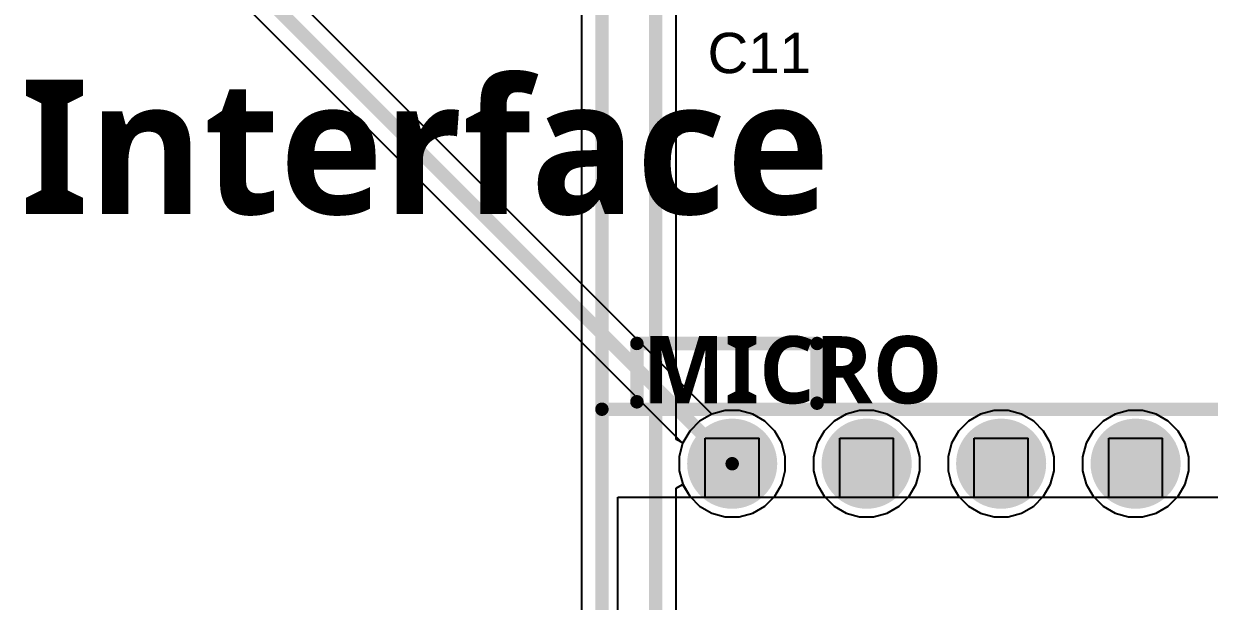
# Model space of a CAD drawing. Header units: inches. Extents: x 0.02 to 6.01, y 0.01 to 5.6.
# Drawn here: x 1.53 to 2.412, y 3.873 to 4.302 of the extents above; entities that cross this region are included whole.
import ezdxf

# ---------------------------------------------------------------- set-up
doc = ezdxf.new("R2010")
doc.units = ezdxf.units.IN
doc.header["$MEASUREMENT"] = 0
for name, color, linetype in [('Bottom Layer', 5, 'Continuous'), ('Bottom Solder', 6, 'Continuous'), ('Mechanical 13', 56, 'Continuous'), ('Multi-Layer', 9, 'Continuous'), ('Pad Holes', 156, 'Continuous'), ('Top Layer', 1, 'Continuous'), ('Top Overlay', 2, 'Continuous'), ('Top Solder', 216, 'Continuous')]:
    doc.layers.add(name, color=color, linetype=linetype)
doc.styles.add('Arial', font='', dxfattribs={"height": 0.2})
doc.styles.add('Segoe UI_Bold', font='', dxfattribs={"height": 0.2})
doc.styles.get('Arial').set_extended_font_data('Arial')
doc.styles.get('Segoe UI_Bold').set_extended_font_data('Segoe UI', bold=True)

# ---------------------------------------------------------------- blocks, each defined once
blk = doc.blocks.new('DIP254P1524X483_40_35')
at = {"layer": 'Bottom Layer'}
h = blk.add_hatch(color=5, dxfattribs=at)
edge = h.paths.add_edge_path()
edge.add_arc((0, 1.9), 0.0295, 0, 360)
h = blk.add_hatch(color=5, dxfattribs=at)
edge = h.paths.add_edge_path()
edge.add_arc((0, 1.8), 0.0295, 0, 360)
h = blk.add_hatch(color=5, dxfattribs=at)
edge = h.paths.add_edge_path()
edge.add_arc((0, 1.7), 0.0295, 0, 360)
h = blk.add_hatch(color=5, dxfattribs=at)
edge = h.paths.add_edge_path()
edge.add_arc((0, 1.6), 0.0295, 0, 360)
at = {"layer": 'Bottom Solder'}
h = blk.add_hatch(color=6, dxfattribs=at)
edge = h.paths.add_edge_path()
edge.add_arc((0, 1.9), 0.0335, 0, 360)
h = blk.add_hatch(color=6, dxfattribs=at)
edge = h.paths.add_edge_path()
edge.add_arc((0, 1.8), 0.0335, 0, 360)
h = blk.add_hatch(color=6, dxfattribs=at)
edge = h.paths.add_edge_path()
edge.add_arc((0, 1.7), 0.0335, 0, 360)
h = blk.add_hatch(color=6, dxfattribs=at)
edge = h.paths.add_edge_path()
edge.add_arc((0, 1.6), 0.0335, 0, 360)
at = {"layer": 'Multi-Layer'}
h = blk.add_hatch(color=9, dxfattribs=at)
edge = h.paths.add_edge_path()
edge.add_arc((0, 1.9), 0.0295, 0, 360)
h = blk.add_hatch(color=9, dxfattribs=at)
edge = h.paths.add_edge_path()
edge.add_arc((0, 1.8), 0.0295, 0, 360)
h = blk.add_hatch(color=9, dxfattribs=at)
edge = h.paths.add_edge_path()
edge.add_arc((0, 1.7), 0.0295, 0, 360)
h = blk.add_hatch(color=9, dxfattribs=at)
edge = h.paths.add_edge_path()
edge.add_arc((0, 1.6), 0.0295, 0, 360)
at = {"layer": 'Pad Holes'}
h = blk.add_hatch(color=7, dxfattribs=at)
edge = h.paths.add_edge_path()
edge.add_arc((0, 1.9), 0.0195, 0, 360)
h = blk.add_hatch(color=7, dxfattribs=at)
edge = h.paths.add_edge_path()
edge.add_arc((0, 1.8), 0.0195, 0, 360)
h = blk.add_hatch(color=7, dxfattribs=at)
edge = h.paths.add_edge_path()
edge.add_arc((0, 1.7), 0.0195, 0, 360)
h = blk.add_hatch(color=7, dxfattribs=at)
edge = h.paths.add_edge_path()
edge.add_arc((0, 1.6), 0.0195, 0, 360)
at = {"layer": 'Top Layer'}
h = blk.add_hatch(color=1, dxfattribs=at)
edge = h.paths.add_edge_path()
edge.add_arc((0, 1.9), 0.0295, 0, 360)
h = blk.add_hatch(color=1, dxfattribs=at)
edge = h.paths.add_edge_path()
edge.add_arc((0, 1.8), 0.0295, 0, 360)
h = blk.add_hatch(color=1, dxfattribs=at)
edge = h.paths.add_edge_path()
edge.add_arc((0, 1.7), 0.0295, 0, 360)
h = blk.add_hatch(color=1, dxfattribs=at)
edge = h.paths.add_edge_path()
edge.add_arc((0, 1.6), 0.0295, 0, 360)
at = {"layer": 'Top Solder'}
h = blk.add_hatch(color=216, dxfattribs=at)
edge = h.paths.add_edge_path()
edge.add_arc((0, 1.9), 0.0335, 0, 360)
h = blk.add_hatch(color=216, dxfattribs=at)
edge = h.paths.add_edge_path()
edge.add_arc((0, 1.8), 0.0335, 0, 360)
h = blk.add_hatch(color=216, dxfattribs=at)
edge = h.paths.add_edge_path()
edge.add_arc((0, 1.7), 0.0335, 0, 360)
h = blk.add_hatch(color=216, dxfattribs=at)
edge = h.paths.add_edge_path()
edge.add_arc((0, 1.6), 0.0335, 0, 360)
at = {"layer": 'Mechanical 13'}
for points in [[(-0.288, 1.985), (-0.025, 1.985)], [(-0.025, 1.985), (-0.025, -0.085)], [(-0.025, 1.92), (0.019, 1.92)], [(-0.025, 1.92), (-0.025, 1.88)], [(0.019, 1.92), (0.019, 1.88)], [(-0.025, 1.88), (0.019, 1.88)], [(-0.025, 1.82), (0.019, 1.82)], [(-0.025, 1.82), (-0.025, 1.78)], [(0.019, 1.82), (0.019, 1.78)], [(-0.025, 1.78), (0.019, 1.78)], [(-0.025, 1.72), (0.019, 1.72)], [(-0.025, 1.72), (-0.025, 1.68)], [(0.019, 1.72), (0.019, 1.68)], [(-0.025, 1.68), (0.019, 1.68)], [(-0.025, 1.62), (0.019, 1.62)], [(-0.025, 1.62), (-0.025, 1.58)], [(0.019, 1.62), (0.019, 1.58)], [(-0.025, 1.58), (0.019, 1.58)]]:
    blk.add_lwpolyline(points, dxfattribs=at)
for points in [[(-0.025, 1.985, 1), (-0.025, 1.985, 1)], [(-0.025, 1.985, 1), (-0.025, 1.985, 1)], [(-0.025, 1.92, 1), (-0.025, 1.92, 1)], [(-0.025, 1.92, 1), (-0.025, 1.92, 1)], [(0.019, 1.92, 1), (0.019, 1.92, 1)], [(0.019, 1.92, 1), (0.019, 1.92, 1)], [(-0.025, 1.88, 1), (-0.025, 1.88, 1)], [(-0.025, 1.88, 1), (-0.025, 1.88, 1)], [(0.019, 1.88, 1), (0.019, 1.88, 1)], [(0.019, 1.88, 1), (0.019, 1.88, 1)], [(-0.025, 1.82, 1), (-0.025, 1.82, 1)], [(-0.025, 1.82, 1), (-0.025, 1.82, 1)], [(0.019, 1.82, 1), (0.019, 1.82, 1)], [(0.019, 1.82, 1), (0.019, 1.82, 1)], [(-0.025, 1.78, 1), (-0.025, 1.78, 1)], [(-0.025, 1.78, 1), (-0.025, 1.78, 1)], [(0.019, 1.78, 1), (0.019, 1.78, 1)], [(0.019, 1.78, 1), (0.019, 1.78, 1)], [(-0.025, 1.72, 1), (-0.025, 1.72, 1)], [(-0.025, 1.72, 1), (-0.025, 1.72, 1)], [(0.019, 1.72, 1), (0.019, 1.72, 1)], [(0.019, 1.72, 1), (0.019, 1.72, 1)], [(-0.025, 1.68, 1), (-0.025, 1.68, 1)], [(-0.025, 1.68, 1), (-0.025, 1.68, 1)], [(0.019, 1.68, 1), (0.019, 1.68, 1)], [(0.019, 1.68, 1), (0.019, 1.68, 1)], [(-0.025, 1.62, 1), (-0.025, 1.62, 1)], [(-0.025, 1.62, 1), (-0.025, 1.62, 1)], [(0.019, 1.62, 1), (0.019, 1.62, 1)], [(0.019, 1.62, 1), (0.019, 1.62, 1)], [(-0.025, 1.58, 1), (-0.025, 1.58, 1)], [(-0.025, 1.58, 1), (-0.025, 1.58, 1)], [(0.019, 1.58, 1), (0.019, 1.58, 1)], [(0.019, 1.58, 1), (0.019, 1.58, 1)]]:
    blk.add_lwpolyline(points, format="xyb", close=True, dxfattribs=at)

msp = doc.modelspace()

# ---------------------------------------------------------------- linework, layer by layer
at = {"layer": 'Bottom Layer'}
for p, q in [((1.94471, 4.3533), (1.94471, 3.47187)), ((2.01529, 3.9931), (2.01529, 4.32073)), ((2.04163, 4.01181), (2.03262, 4.00661)), ((2.05167, 4.0145), (2.04163, 4.01181)), ((2.06207, 4.0145), (2.05167, 4.0145)), ((2.07212, 4.01181), (2.06207, 4.0145)), ((2.08113, 4.00661), (2.07212, 4.01181)), ((2.14163, 4.01181), (2.13262, 4.00661)), ((2.15167, 4.0145), (2.14163, 4.01181)), ((2.16207, 4.0145), (2.15167, 4.0145)), ((2.17212, 4.01181), (2.16207, 4.0145)), ((2.18113, 4.00661), (2.17212, 4.01181)), ((2.24163, 4.01181), (2.23262, 4.00661)), ((2.25167, 4.0145), (2.24163, 4.01181)), ((2.26207, 4.0145), (2.25167, 4.0145)), ((2.27212, 4.01181), (2.26207, 4.0145)), ((2.28113, 4.00661), (2.27212, 4.01181)), ((2.34163, 4.01181), (2.33262, 4.00661)), ((2.35167, 4.0145), (2.34163, 4.01181)), ((2.36207, 4.0145), (2.35167, 4.0145)), ((2.37212, 4.01181), (2.36207, 4.0145)), ((2.38113, 4.00661), (2.37212, 4.01181)), ((2.03262, 4.00661), (2.02527, 3.99925)), ((2.08848, 3.99925), (2.08113, 4.00661)), ((2.13262, 4.00661), (2.12527, 3.99925)), ((2.18848, 3.99925), (2.18113, 4.00661)), ((2.23262, 4.00661), (2.22527, 3.99925)), ((2.28848, 3.99925), (2.28113, 4.00661)), ((2.33262, 4.00661), (2.32527, 3.99925)), ((2.38848, 3.99925), (2.38113, 4.00661)), ((2.02527, 3.99925), (2.02029, 3.99064)), ((2.09368, 3.99025), (2.08848, 3.99925)), ((2.12527, 3.99925), (2.12007, 3.99025)), ((2.19368, 3.99025), (2.18848, 3.99925)), ((2.22527, 3.99925), (2.22007, 3.99025)), ((2.29368, 3.99025), (2.28848, 3.99925)), ((2.32527, 3.99925), (2.32007, 3.99025)), ((2.39368, 3.99025), (2.38848, 3.99925)), ((2.01984, 3.99053), (2.01529, 3.9931)), ((2.02029, 3.99064), (2.01984, 3.99053)), ((2.09637, 3.9802), (2.09368, 3.99025)), ((2.12007, 3.99025), (2.11737, 3.9802)), ((2.19637, 3.9802), (2.19368, 3.99025)), ((2.22007, 3.99025), (2.21737, 3.9802)), ((2.29637, 3.9802), (2.29368, 3.99025)), ((2.32007, 3.99025), (2.31737, 3.9802)), ((2.39637, 3.9802), (2.39368, 3.99025)), ((2.09637, 3.9698), (2.09637, 3.9802)), ((2.11737, 3.9802), (2.11737, 3.9698)), ((2.19637, 3.9698), (2.19637, 3.9802)), ((2.21737, 3.9802), (2.21737, 3.9698)), ((2.29637, 3.9698), (2.29637, 3.9802)), ((2.31737, 3.9802), (2.31737, 3.9698)), ((2.39637, 3.9698), (2.39637, 3.9802)), ((2.09368, 3.95975), (2.09637, 3.9698)), ((2.11737, 3.9698), (2.12007, 3.95975)), ((2.19368, 3.95975), (2.19637, 3.9698)), ((2.21737, 3.9698), (2.22007, 3.95975)), ((2.29368, 3.95975), (2.29637, 3.9698)), ((2.31737, 3.9698), (2.32007, 3.95975)), ((2.39368, 3.95975), (2.39637, 3.9698)), ((2.01529, 3.9569), (2.01984, 3.95947)), ((2.01984, 3.95947), (2.02029, 3.95936)), ((2.02029, 3.95936), (2.02527, 3.95075)), ((2.08848, 3.95075), (2.09368, 3.95975)), ((2.12007, 3.95975), (2.12527, 3.95075)), ((2.18848, 3.95075), (2.19368, 3.95975)), ((2.22007, 3.95975), (2.22527, 3.95075)), ((2.28848, 3.95075), (2.29368, 3.95975)), ((2.32007, 3.95975), (2.32527, 3.95075)), ((2.38848, 3.95075), (2.39368, 3.95975)), ((2.01529, 3.53821), (2.01529, 3.9569)), ((2.02527, 3.95075), (2.03262, 3.94339)), ((2.08113, 3.94339), (2.08848, 3.95075)), ((2.12527, 3.95075), (2.13262, 3.94339)), ((2.18113, 3.94339), (2.18848, 3.95075)), ((2.22527, 3.95075), (2.23262, 3.94339)), ((2.28113, 3.94339), (2.28848, 3.95075)), ((2.32527, 3.95075), (2.33262, 3.94339)), ((2.38113, 3.94339), (2.38848, 3.95075)), ((2.03262, 3.94339), (2.04163, 3.93819)), ((2.07212, 3.93819), (2.08113, 3.94339)), ((2.13262, 3.94339), (2.14163, 3.93819)), ((2.17212, 3.93819), (2.18113, 3.94339)), ((2.23262, 3.94339), (2.24163, 3.93819)), ((2.27212, 3.93819), (2.28113, 3.94339)), ((2.33262, 3.94339), (2.34163, 3.93819)), ((2.37212, 3.93819), (2.38113, 3.94339)), ((2.04163, 3.93819), (2.05167, 3.9355)), ((2.05167, 3.9355), (2.06207, 3.9355)), ((2.06207, 3.9355), (2.07212, 3.93819)), ((2.14163, 3.93819), (2.15167, 3.9355)), ((2.15167, 3.9355), (2.16207, 3.9355)), ((2.16207, 3.9355), (2.17212, 3.93819)), ((2.24163, 3.93819), (2.25167, 3.9355)), ((2.25167, 3.9355), (2.26207, 3.9355)), ((2.26207, 3.9355), (2.27212, 3.93819)), ((2.34163, 3.93819), (2.35167, 3.9355)), ((2.35167, 3.9355), (2.36207, 3.9355)), ((2.36207, 3.9355), (2.37212, 3.93819))]:
    msp.add_line(p, q, dxfattribs=at)
for points in [[(1.96, 3.47187, 0.01, 0.01, 0), (1.96, 4.3533, 0.01, 0.01, 0)], [(2, 3.53187, 0.01, 0.01, 0), (2, 4.32706, 0.01, 0.01, 0)]]:
    msp.add_lwpolyline(points, format="xyseb", dxfattribs=at)
at = {"layer": 'Top Layer'}
for p, q in [((2.04168, 4.01182), (1.20529, 4.84821)), ((1.17919, 4.83106), (2.02005, 3.99019)), ((2.05167, 4.0145), (2.04168, 4.01182)), ((2.06207, 4.0145), (2.05167, 4.0145)), ((2.07212, 4.01181), (2.06207, 4.0145)), ((2.08113, 4.00661), (2.07212, 4.01181)), ((2.14163, 4.01181), (2.13262, 4.00661)), ((2.15167, 4.0145), (2.14163, 4.01181)), ((2.16207, 4.0145), (2.15167, 4.0145)), ((2.17212, 4.01181), (2.16207, 4.0145)), ((2.18113, 4.00661), (2.17212, 4.01181)), ((2.24163, 4.01181), (2.23262, 4.00661)), ((2.25167, 4.0145), (2.24163, 4.01181)), ((2.26207, 4.0145), (2.25167, 4.0145)), ((2.27212, 4.01181), (2.26207, 4.0145)), ((2.28113, 4.00661), (2.27212, 4.01181)), ((2.34163, 4.01181), (2.33262, 4.00661)), ((2.35167, 4.0145), (2.34163, 4.01181)), ((2.36207, 4.0145), (2.35167, 4.0145)), ((2.37212, 4.01181), (2.36207, 4.0145)), ((2.38113, 4.00661), (2.37212, 4.01181)), ((2.08848, 3.99925), (2.08113, 4.00661)), ((2.13262, 4.00661), (2.12527, 3.99925)), ((2.18848, 3.99925), (2.18113, 4.00661)), ((2.23262, 4.00661), (2.22527, 3.99925)), ((2.28848, 3.99925), (2.28113, 4.00661)), ((2.33262, 4.00661), (2.32527, 3.99925)), ((2.38848, 3.99925), (2.38113, 4.00661)), ((2.09368, 3.99025), (2.08848, 3.99925)), ((2.12527, 3.99925), (2.12007, 3.99025)), ((2.19368, 3.99025), (2.18848, 3.99925)), ((2.22527, 3.99925), (2.22007, 3.99025)), ((2.29368, 3.99025), (2.28848, 3.99925)), ((2.32527, 3.99925), (2.32007, 3.99025)), ((2.39368, 3.99025), (2.38848, 3.99925)), ((2.02005, 3.99019), (2.01737, 3.9802)), ((2.09637, 3.9802), (2.09368, 3.99025)), ((2.12007, 3.99025), (2.11737, 3.9802)), ((2.19637, 3.9802), (2.19368, 3.99025)), ((2.22007, 3.99025), (2.21737, 3.9802)), ((2.29637, 3.9802), (2.29368, 3.99025)), ((2.32007, 3.99025), (2.31737, 3.9802)), ((2.39637, 3.9802), (2.39368, 3.99025)), ((2.01737, 3.9802), (2.01737, 3.9698)), ((2.09637, 3.9698), (2.09637, 3.9802)), ((2.11737, 3.9802), (2.11737, 3.9698)), ((2.19637, 3.9698), (2.19637, 3.9802)), ((2.21737, 3.9802), (2.21737, 3.9698)), ((2.29637, 3.9698), (2.29637, 3.9802)), ((2.31737, 3.9802), (2.31737, 3.9698)), ((2.39637, 3.9698), (2.39637, 3.9802)), ((2.01737, 3.9698), (2.02007, 3.95975)), ((2.09368, 3.95975), (2.09637, 3.9698)), ((2.11737, 3.9698), (2.12007, 3.95975)), ((2.19368, 3.95975), (2.19637, 3.9698)), ((2.21737, 3.9698), (2.22007, 3.95975)), ((2.29368, 3.95975), (2.29637, 3.9698)), ((2.31737, 3.9698), (2.32007, 3.95975)), ((2.39368, 3.95975), (2.39637, 3.9698)), ((2.02007, 3.95975), (2.02527, 3.95075)), ((2.08848, 3.95075), (2.09368, 3.95975)), ((2.12007, 3.95975), (2.12527, 3.95075)), ((2.18848, 3.95075), (2.19368, 3.95975)), ((2.22007, 3.95975), (2.22527, 3.95075)), ((2.28848, 3.95075), (2.29368, 3.95975)), ((2.32007, 3.95975), (2.32527, 3.95075)), ((2.38848, 3.95075), (2.39368, 3.95975)), ((2.02527, 3.95075), (2.03262, 3.94339)), ((2.08113, 3.94339), (2.08848, 3.95075)), ((2.12527, 3.95075), (2.13262, 3.94339)), ((2.18113, 3.94339), (2.18848, 3.95075)), ((2.22527, 3.95075), (2.23262, 3.94339)), ((2.28113, 3.94339), (2.28848, 3.95075)), ((2.32527, 3.95075), (2.33262, 3.94339)), ((2.38113, 3.94339), (2.38848, 3.95075)), ((2.03262, 3.94339), (2.04163, 3.93819)), ((2.07212, 3.93819), (2.08113, 3.94339)), ((2.13262, 3.94339), (2.14163, 3.93819)), ((2.17212, 3.93819), (2.18113, 3.94339)), ((2.23262, 3.94339), (2.24163, 3.93819)), ((2.27212, 3.93819), (2.28113, 3.94339)), ((2.33262, 3.94339), (2.34163, 3.93819)), ((2.37212, 3.93819), (2.38113, 3.94339)), ((2.04163, 3.93819), (2.05167, 3.9355)), ((2.05167, 3.9355), (2.06207, 3.9355)), ((2.06207, 3.9355), (2.07212, 3.93819)), ((2.14163, 3.93819), (2.15167, 3.9355)), ((2.15167, 3.9355), (2.16207, 3.9355)), ((2.16207, 3.9355), (2.17212, 3.93819)), ((2.24163, 3.93819), (2.25167, 3.9355)), ((2.25167, 3.9355), (2.26207, 3.9355)), ((2.26207, 3.9355), (2.27212, 3.93819)), ((2.34163, 3.93819), (2.35167, 3.9355)), ((2.35167, 3.9355), (2.36207, 3.9355)), ((2.36207, 3.9355), (2.37212, 3.93819))]:
    msp.add_line(p, q, dxfattribs=at)
msp.add_lwpolyline([(1.19, 4.84187, 0.01, 0.01, 0), (2.05687, 3.975, 0.01, 0.01, 0)], format="xyseb", dxfattribs=at)
msp.add_lwpolyline([(2.05437, 3.975, 0.005, 0.005, 1), (2.05937, 3.975, 0.005, 0.005, 1)], format="xyseb", close=True, dxfattribs=at)
at = {"layer": 'Top Overlay'}
for points in [[(1.98602, 4.02102, 0.01, 0.01, 0), (1.98602, 4.06442, 0.01, 0.01, 0)], [(1.98602, 4.06442, 0.01, 0.01, 0), (2.12, 4.06442, 0.01, 0.01, 0)], [(2.12, 4.02, 0.01, 0.01, 0), (2.12, 4.06442, 0.01, 0.01, 0)], [(1.96, 3.335, 0.01, 0.01, 0), (1.96, 4.01551, 0.01, 0.01, 0)], [(1.96, 4.01551, 0.01, 0.01, 0), (4.055, 4.01551, 0.01, 0.01, 0)]]:
    msp.add_lwpolyline(points, format="xyseb", dxfattribs=at)
for points in [[(1.98352, 4.06442, 0.005, 0.005, 1), (1.98852, 4.06442, 0.005, 0.005, 1)], [(1.98352, 4.06442, 0.005, 0.005, 1), (1.98852, 4.06442, 0.005, 0.005, 1)], [(2.1175, 4.06442, 0.005, 0.005, 1), (2.1225, 4.06442, 0.005, 0.005, 1)], [(2.1175, 4.06442, 0.005, 0.005, 1), (2.1225, 4.06442, 0.005, 0.005, 1)], [(1.9575, 4.01551, 0.005, 0.005, 1), (1.9625, 4.01551, 0.005, 0.005, 1)], [(1.9575, 4.01551, 0.005, 0.005, 1), (1.9625, 4.01551, 0.005, 0.005, 1)], [(1.98352, 4.02102, 0.005, 0.005, 1), (1.98852, 4.02102, 0.005, 0.005, 1)], [(2.1175, 4.02, 0.005, 0.005, 1), (2.1225, 4.02, 0.005, 0.005, 1)]]:
    msp.add_lwpolyline(points, format="xyseb", close=True, dxfattribs=at)

# ---------------------------------------------------------------- block references
at = {"rotation": 90}
msp.add_blockref('DIP254P1524X483_40_35', (3.95687, 3.975), dxfattribs=at)

# ---------------------------------------------------------------- texts
at = {"layer": 'Top Overlay'}
for s, height, style, p in [('C11', 0.03, 'Arial', (2.03856, 4.26542)), ('Homeostasis Interface', 0.1, 'Segoe UI_Bold', (0.65875, 4.16067)), ('MICRO', 0.05, 'Segoe UI_Bold', (1.99014, 4.01986))]:
    msp.add_text(s, height=height, dxfattribs=dict(at, style=style)).set_placement(p)

doc.saveas('drawing.dxf')
